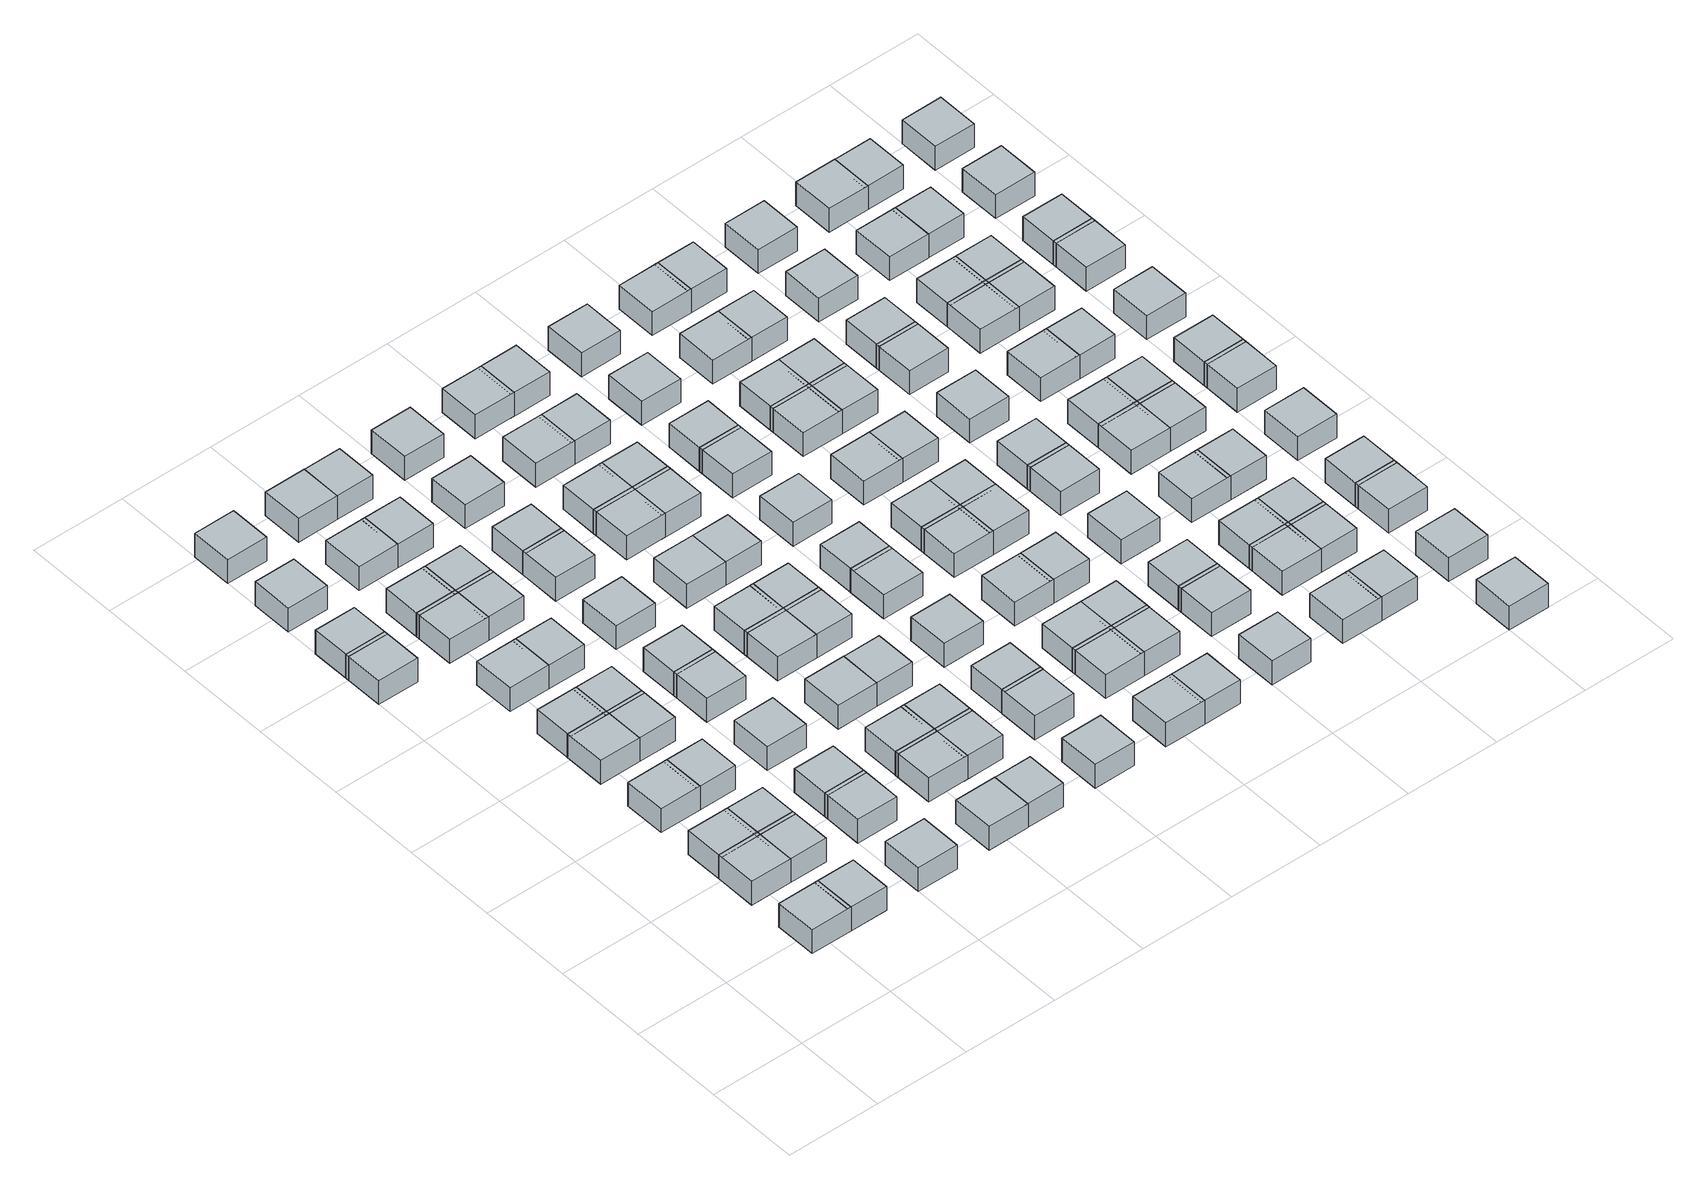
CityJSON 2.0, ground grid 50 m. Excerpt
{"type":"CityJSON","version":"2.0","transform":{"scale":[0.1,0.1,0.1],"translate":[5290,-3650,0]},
"CityObjects":{
"object1":{"type":"GenericCityObject","geometry":[{"type":"Solid","lod":"1","boundaries":[[[[0,1,2,3]],[[4,5,1,0]],[[5,6,2,1]],[[6,7,3,2]],[[7,4,0,3]],[[7,6,5,4]]]]}]},
"object2":{"type":"GenericCityObject","geometry":[{"type":"Solid","lod":"1","boundaries":[[[[8,9,10,11]],[[12,13,9,8]],[[13,14,10,9]],[[14,15,11,10]],[[15,12,8,11]],[[15,14,13,12]]]]}]},
"object3":{"type":"GenericCityObject","geometry":[{"type":"Solid","lod":"1","boundaries":[[[[16,17,18,19]],[[20,21,17,16]],[[21,22,18,17]],[[22,23,19,18]],[[23,20,16,19]],[[23,22,21,20]]]]}]},
"object4":{"type":"GenericCityObject","geometry":[{"type":"Solid","lod":"1","boundaries":[[[[24,25,26,27]],[[28,29,25,24]],[[29,30,26,25]],[[30,31,27,26]],[[31,28,24,27]],[[31,30,29,28]]]]}]},
"object5":{"type":"GenericCityObject","geometry":[{"type":"Solid","lod":"1","boundaries":[[[[32,33,34,35]],[[36,37,33,32]],[[37,38,34,33]],[[38,39,35,34]],[[39,36,32,35]],[[39,38,37,36]]]]}]},
"object6":{"type":"GenericCityObject","geometry":[{"type":"Solid","lod":"1","boundaries":[[[[40,41,42,43]],[[44,45,41,40]],[[45,46,42,41]],[[46,47,43,42]],[[47,44,40,43]],[[47,46,45,44]]]]}]},
"object7":{"type":"GenericCityObject","geometry":[{"type":"Solid","lod":"1","boundaries":[[[[48,49,50,51]],[[52,53,49,48]],[[53,54,50,49]],[[54,55,51,50]],[[55,52,48,51]],[[55,54,53,52]]]]}]},
"object8":{"type":"GenericCityObject","geometry":[{"type":"Solid","lod":"1","boundaries":[[[[56,57,58,59]],[[60,61,57,56]],[[61,62,58,57]],[[62,63,59,58]],[[63,60,56,59]],[[63,62,61,60]]]]}]},
"object9":{"type":"GenericCityObject","geometry":[{"type":"Solid","lod":"1","boundaries":[[[[64,65,66,67]],[[68,69,65,64]],[[69,70,66,65]],[[70,71,67,66]],[[71,68,64,67]],[[71,70,69,68]]]]}]},
"object10":{"type":"GenericCityObject","geometry":[{"type":"Solid","lod":"1","boundaries":[[[[72,73,74,75]],[[76,77,73,72]],[[77,78,74,73]],[[78,79,75,74]],[[79,76,72,75]],[[79,78,77,76]]]]}]},
"object11":{"type":"GenericCityObject","geometry":[{"type":"Solid","lod":"1","boundaries":[[[[80,81,82,83]],[[84,85,81,80]],[[85,86,82,81]],[[86,87,83,82]],[[87,84,80,83]],[[87,86,85,84]]]]}]},
"object12":{"type":"GenericCityObject","geometry":[{"type":"Solid","lod":"1","boundaries":[[[[88,89,90,91]],[[92,93,89,88]],[[93,94,90,89]],[[94,95,91,90]],[[95,92,88,91]],[[95,94,93,92]]]]}]},
"object13":{"type":"GenericCityObject","geometry":[{"type":"Solid","lod":"1","boundaries":[[[[96,97,98,99]],[[100,101,97,96]],[[101,102,98,97]],[[102,103,99,98]],[[103,100,96,99]],[[103,102,101,100]]]]}]},
"object14":{"type":"GenericCityObject","geometry":[{"type":"Solid","lod":"1","boundaries":[[[[104,105,106,107]],[[108,109,105,104]],[[109,110,106,105]],[[110,111,107,106]],[[111,108,104,107]],[[111,110,109,108]]]]}]},
"object15":{"type":"GenericCityObject","geometry":[{"type":"Solid","lod":"1","boundaries":[[[[112,113,114,115]],[[116,117,113,112]],[[117,118,114,113]],[[118,119,115,114]],[[119,116,112,115]],[[119,118,117,116]]]]}]},
"object16":{"type":"GenericCityObject","geometry":[{"type":"Solid","lod":"1","boundaries":[[[[120,121,122,123]],[[124,125,121,120]],[[125,126,122,121]],[[126,127,123,122]],[[127,124,120,123]],[[127,126,125,124]]]]}]},
"object17":{"type":"GenericCityObject","geometry":[{"type":"Solid","lod":"1","boundaries":[[[[128,129,130,131]],[[132,133,129,128]],[[133,134,130,129]],[[134,135,131,130]],[[135,132,128,131]],[[135,134,133,132]]]]}]},
"object18":{"type":"GenericCityObject","geometry":[{"type":"Solid","lod":"1","boundaries":[[[[136,137,138,139]],[[140,141,137,136]],[[141,142,138,137]],[[142,143,139,138]],[[143,140,136,139]],[[143,142,141,140]]]]}]},
"object19":{"type":"GenericCityObject","geometry":[{"type":"Solid","lod":"1","boundaries":[[[[144,145,146,147]],[[148,149,145,144]],[[149,150,146,145]],[[150,151,147,146]],[[151,148,144,147]],[[151,150,149,148]]]]}]},
"object20":{"type":"GenericCityObject","geometry":[{"type":"Solid","lod":"1","boundaries":[[[[152,153,154,155]],[[156,157,153,152]],[[157,158,154,153]],[[158,159,155,154]],[[159,156,152,155]],[[159,158,157,156]]]]}]},
"object21":{"type":"GenericCityObject","geometry":[{"type":"Solid","lod":"1","boundaries":[[[[160,161,162,163]],[[164,165,161,160]],[[165,166,162,161]],[[166,167,163,162]],[[167,164,160,163]],[[167,166,165,164]]]]}]},
"object22":{"type":"GenericCityObject","geometry":[{"type":"Solid","lod":"1","boundaries":[[[[168,169,170,171]],[[172,173,169,168]],[[173,174,170,169]],[[174,175,171,170]],[[175,172,168,171]],[[175,174,173,172]]]]}]},
"object23":{"type":"GenericCityObject","geometry":[{"type":"Solid","lod":"1","boundaries":[[[[176,177,178,179]],[[180,181,177,176]],[[181,182,178,177]],[[182,183,179,178]],[[183,180,176,179]],[[183,182,181,180]]]]}]},
"object24":{"type":"GenericCityObject","geometry":[{"type":"Solid","lod":"1","boundaries":[[[[184,185,186,187]],[[188,189,185,184]],[[189,190,186,185]],[[190,191,187,186]],[[191,188,184,187]],[[191,190,189,188]]]]}]},
"object25":{"type":"GenericCityObject","geometry":[{"type":"Solid","lod":"1","boundaries":[[[[192,193,194,195]],[[196,197,193,192]],[[197,198,194,193]],[[198,199,195,194]],[[199,196,192,195]],[[199,198,197,196]]]]}]},
"object26":{"type":"GenericCityObject","geometry":[{"type":"Solid","lod":"1","boundaries":[[[[200,201,202,203]],[[204,205,201,200]],[[205,206,202,201]],[[206,207,203,202]],[[207,204,200,203]],[[207,206,205,204]]]]}]},
"object27":{"type":"GenericCityObject","geometry":[{"type":"Solid","lod":"1","boundaries":[[[[208,209,210,211]],[[212,213,209,208]],[[213,214,210,209]],[[214,215,211,210]],[[215,212,208,211]],[[215,214,213,212]]]]}]},
"object28":{"type":"GenericCityObject","geometry":[{"type":"Solid","lod":"1","boundaries":[[[[216,217,218,219]],[[220,221,217,216]],[[221,222,218,217]],[[222,223,219,218]],[[223,220,216,219]],[[223,222,221,220]]]]}]},
"object29":{"type":"GenericCityObject","geometry":[{"type":"Solid","lod":"1","boundaries":[[[[224,225,226,227]],[[228,229,225,224]],[[229,230,226,225]],[[230,231,227,226]],[[231,228,224,227]],[[231,230,229,228]]]]}]},
"object30":{"type":"GenericCityObject","geometry":[{"type":"Solid","lod":"1","boundaries":[[[[232,233,234,235]],[[236,237,233,232]],[[237,238,234,233]],[[238,239,235,234]],[[239,236,232,235]],[[239,238,237,236]]]]}]},
"object31":{"type":"GenericCityObject","geometry":[{"type":"Solid","lod":"1","boundaries":[[[[240,241,242,243]],[[244,245,241,240]],[[245,246,242,241]],[[246,247,243,242]],[[247,244,240,243]],[[247,246,245,244]]]]}]},
"object32":{"type":"GenericCityObject","geometry":[{"type":"Solid","lod":"1","boundaries":[[[[248,249,250,251]],[[252,253,249,248]],[[253,254,250,249]],[[254,255,251,250]],[[255,252,248,251]],[[255,254,253,252]]]]}]},
"object33":{"type":"GenericCityObject","geometry":[{"type":"Solid","lod":"1","boundaries":[[[[256,257,258,259]],[[260,261,257,256]],[[261,262,258,257]],[[262,263,259,258]],[[263,260,256,259]],[[263,262,261,260]]]]}]},
"object34":{"type":"GenericCityObject","geometry":[{"type":"Solid","lod":"1","boundaries":[[[[264,265,266,267]],[[268,269,265,264]],[[269,270,266,265]],[[270,271,267,266]],[[271,268,264,267]],[[271,270,269,268]]]]}]},
"object35":{"type":"GenericCityObject","geometry":[{"type":"Solid","lod":"1","boundaries":[[[[272,273,274,275]],[[276,277,273,272]],[[277,278,274,273]],[[278,279,275,274]],[[279,276,272,275]],[[279,278,277,276]]]]}]},
"object36":{"type":"GenericCityObject","geometry":[{"type":"Solid","lod":"1","boundaries":[[[[280,281,282,283]],[[284,285,281,280]],[[285,286,282,281]],[[286,287,283,282]],[[287,284,280,283]],[[287,286,285,284]]]]}]},
"object37":{"type":"GenericCityObject","geometry":[{"type":"Solid","lod":"1","boundaries":[[[[288,289,290,291]],[[292,293,289,288]],[[293,294,290,289]],[[294,295,291,290]],[[295,292,288,291]],[[295,294,293,292]]]]}]},
"object38":{"type":"GenericCityObject","geometry":[{"type":"Solid","lod":"1","boundaries":[[[[296,297,298,299]],[[300,301,297,296]],[[301,302,298,297]],[[302,303,299,298]],[[303,300,296,299]],[[303,302,301,300]]]]}]},
"object39":{"type":"GenericCityObject","geometry":[{"type":"Solid","lod":"1","boundaries":[[[[304,305,306,307]],[[308,309,305,304]],[[309,310,306,305]],[[310,311,307,306]],[[311,308,304,307]],[[311,310,309,308]]]]}]},
"object40":{"type":"GenericCityObject","geometry":[{"type":"Solid","lod":"1","boundaries":[[[[312,313,314,315]],[[316,317,313,312]],[[317,318,314,313]],[[318,319,315,314]],[[319,316,312,315]],[[319,318,317,316]]]]}]},
"object41":{"type":"GenericCityObject","geometry":[{"type":"Solid","lod":"1","boundaries":[[[[320,321,322,323]],[[324,325,321,320]],[[325,326,322,321]],[[326,327,323,322]],[[327,324,320,323]],[[327,326,325,324]]]]}]},
"object42":{"type":"GenericCityObject","geometry":[{"type":"Solid","lod":"1","boundaries":[[[[328,329,330,331]],[[332,333,329,328]],[[333,334,330,329]],[[334,335,331,330]],[[335,332,328,331]],[[335,334,333,332]]]]}]},
"object43":{"type":"GenericCityObject","geometry":[{"type":"Solid","lod":"1","boundaries":[[[[336,337,338,339]],[[340,341,337,336]],[[341,342,338,337]],[[342,343,339,338]],[[343,340,336,339]],[[343,342,341,340]]]]}]},
"object44":{"type":"GenericCityObject","geometry":[{"type":"Solid","lod":"1","boundaries":[[[[344,345,346,347]],[[348,349,345,344]],[[349,350,346,345]],[[350,351,347,346]],[[351,348,344,347]],[[351,350,349,348]]]]}]},
"object45":{"type":"GenericCityObject","geometry":[{"type":"Solid","lod":"1","boundaries":[[[[352,353,354,355]],[[356,357,353,352]],[[357,358,354,353]],[[358,359,355,354]],[[359,356,352,355]],[[359,358,357,356]]]]}]},
"object46":{"type":"GenericCityObject","geometry":[{"type":"Solid","lod":"1","boundaries":[[[[360,361,362,363]],[[364,365,361,360]],[[365,366,362,361]],[[366,367,363,362]],[[367,364,360,363]],[[367,366,365,364]]]]}]},
"object47":{"type":"GenericCityObject","geometry":[{"type":"Solid","lod":"1","boundaries":[[[[368,369,370,371]],[[372,373,369,368]],[[373,374,370,369]],[[374,375,371,370]],[[375,372,368,371]],[[375,374,373,372]]]]}]},
"object48":{"type":"GenericCityObject","geometry":[{"type":"Solid","lod":"1","boundaries":[[[[376,377,378,379]],[[380,381,377,376]],[[381,382,378,377]],[[382,383,379,378]],[[383,380,376,379]],[[383,382,381,380]]]]}]},
"object49":{"type":"GenericCityObject","geometry":[{"type":"Solid","lod":"1","boundaries":[[[[384,385,386,387]],[[388,389,385,384]],[[389,390,386,385]],[[390,391,387,386]],[[391,388,384,387]],[[391,390,389,388]]]]}]},
"object50":{"type":"GenericCityObject","geometry":[{"type":"Solid","lod":"1","boundaries":[[[[392,393,394,395]],[[396,397,393,392]],[[397,398,394,393]],[[398,399,395,394]],[[399,396,392,395]],[[399,398,397,396]]]]}]},
"object51":{"type":"GenericCityObject","geometry":[{"type":"Solid","lod":"1","boundaries":[[[[400,401,402,403]],[[404,405,401,400]],[[405,406,402,401]],[[406,407,403,402]],[[407,404,400,403]],[[407,406,405,404]]]]}]},
"object52":{"type":"GenericCityObject","geometry":[{"type":"Solid","lod":"1","boundaries":[[[[408,409,410,411]],[[412,413,409,408]],[[413,414,410,409]],[[414,415,411,410]],[[415,412,408,411]],[[415,414,413,412]]]]}]},
"object53":{"type":"GenericCityObject","geometry":[{"type":"Solid","lod":"1","boundaries":[[[[416,417,418,419]],[[420,421,417,416]],[[421,422,418,417]],[[422,423,419,418]],[[423,420,416,419]],[[423,422,421,420]]]]}]},
"object54":{"type":"GenericCityObject","geometry":[{"type":"Solid","lod":"1","boundaries":[[[[424,425,426,427]],[[428,429,425,424]],[[429,430,426,425]],[[430,431,427,426]],[[431,428,424,427]],[[431,430,429,428]]]]}]},
"object55":{"type":"GenericCityObject","geometry":[{"type":"Solid","lod":"1","boundaries":[[[[432,433,434,435]],[[436,437,433,432]],[[437,438,434,433]],[[438,439,435,434]],[[439,436,432,435]],[[439,438,437,436]]]]}]},
"object56":{"type":"GenericCityObject","geometry":[{"type":"Solid","lod":"1","boundaries":[[[[440,441,442,443]],[[444,445,441,440]],[[445,446,442,441]],[[446,447,443,442]],[[447,444,440,443]],[[447,446,445,444]]]]}]},
"object57":{"type":"GenericCityObject","geometry":[{"type":"Solid","lod":"1","boundaries":[[[[448,449,450,451]],[[452,453,449,448]],[[453,454,450,449]],[[454,455,451,450]],[[455,452,448,451]],[[455,454,453,452]]]]}]},
"object58":{"type":"GenericCityObject","geometry":[{"type":"Solid","lod":"1","boundaries":[[[[456,457,458,459]],[[460,461,457,456]],[[461,462,458,457]],[[462,463,459,458]],[[463,460,456,459]],[[463,462,461,460]]]]}]},
"object59":{"type":"GenericCityObject","geometry":[{"type":"Solid","lod":"1","boundaries":[[[[464,465,466,467]],[[468,469,465,464]],[[469,470,466,465]],[[470,471,467,466]],[[471,468,464,467]],[[471,470,469,468]]]]}]},
"object60":{"type":"GenericCityObject","geometry":[{"type":"Solid","lod":"1","boundaries":[[[[472,473,474,475]],[[476,477,473,472]],[[477,478,474,473]],[[478,479,475,474]],[[479,476,472,475]],[[479,478,477,476]]]]}]},
"object61":{"type":"GenericCityObject","geometry":[{"type":"Solid","lod":"1","boundaries":[[[[480,481,482,483]],[[484,485,481,480]],[[485,486,482,481]],[[486,487,483,482]],[[487,484,480,483]],[[487,486,485,484]]]]}]},
"object62":{"type":"GenericCityObject","geometry":[{"type":"Solid","lod":"1","boundaries":[[[[488,489,490,491]],[[492,493,489,488]],[[493,494,490,489]],[[494,495,491,490]],[[495,492,488,491]],[[495,494,493,492]]]]}]},
"object63":{"type":"GenericCityObject","geometry":[{"type":"Solid","lod":"1","boundaries":[[[[496,497,498,499]],[[500,501,497,496]],[[501,502,498,497]],[[502,503,499,498]],[[503,500,496,499]],[[503,502,501,500]]]]}]},
"object64":{"type":"GenericCityObject","geometry":[{"type":"Solid","lod":"1","boundaries":[[[[504,505,506,507]],[[508,509,505,504]],[[509,510,506,505]],[[510,511,507,506]],[[511,508,504,507]],[[511,510,509,508]]]]}]},
"object65":{"type":"GenericCityObject","geometry":[{"type":"Solid","lod":"1","boundaries":[[[[512,513,514,515]],[[516,517,513,512]],[[517,518,514,513]],[[518,519,515,514]],[[519,516,512,515]],[[519,518,517,516]]]]}]},
"object66":{"type":"GenericCityObject","geometry":[{"type":"Solid","lod":"1","boundaries":[[[[520,521,522,523]],[[524,525,521,520]],[[525,526,522,521]],[[526,527,523,522]],[[527,524,520,523]],[[527,526,525,524]]]]}]},
"object67":{"type":"GenericCityObject","geometry":[{"type":"Solid","lod":"1","boundaries":[[[[528,529,530,531]],[[532,533,529,528]],[[533,534,530,529]],[[534,535,531,530]],[[535,532,528,531]],[[535,534,533,532]]]]}]},
"object68":{"type":"GenericCityObject","geometry":[{"type":"Solid","lod":"1","boundaries":[[[[536,537,538,539]],[[540,541,537,536]],[[541,542,538,537]],[[542,543,539,538]],[[543,540,536,539]],[[543,542,541,540]]]]}]},
"object69":{"type":"GenericCityObject","geometry":[{"type":"Solid","lod":"1","boundaries":[[[[544,545,546,547]],[[548,549,545,544]],[[549,550,546,545]],[[550,551,547,546]],[[551,548,544,547]],[[551,550,549,548]]]]}]},
"object70":{"type":"GenericCityObject","geometry":[{"type":"Solid","lod":"1","boundaries":[[[[552,553,554,555]],[[556,557,553,552]],[[557,558,554,553]],[[558,559,555,554]],[[559,556,552,555]],[[559,558,557,556]]]]}]},
"object71":{"type":"GenericCityObject","geometry":[{"type":"Solid","lod":"1","boundaries":[[[[560,561,562,563]],[[564,565,561,560]],[[565,566,562,561]],[[566,567,563,562]],[[567,564,560,563]],[[567,566,565,564]]]]}]},
"object72":{"type":"GenericCityObject","geometry":[{"type":"Solid","lod":"1","boundaries":[[[[568,569,570,571]],[[572,573,569,568]],[[573,574,570,569]],[[574,575,571,570]],[[575,572,568,571]],[[575,574,573,572]]]]}]},
"object73":{"type":"GenericCityObject","geometry":[{"type":"Solid","lod":"1","boundaries":[[[[576,577,578,579]],[[580,581,577,576]],[[581,582,578,577]],[[582,583,579,578]],[[583,580,576,579]],[[583,582,581,580]]]]}]},
"object74":{"type":"GenericCityObject","geometry":[{"type":"Solid","lod":"1","boundaries":[[[[584,585,586,587]],[[588,589,585,584]],[[589,590,586,585]],[[590,591,587,586]],[[591,588,584,587]],[[591,590,589,588]]]]}]},
"object75":{"type":"GenericCityObject","geometry":[{"type":"Solid","lod":"1","boundaries":[[[[592,593,594,595]],[[596,597,593,592]],[[597,598,594,593]],[[598,599,595,594]],[[599,596,592,595]],[[599,598,597,596]]]]}]},
"object76":{"type":"GenericCityObject","geometry":[{"type":"Solid","lod":"1","boundaries":[[[[600,601,602,603]],[[604,605,601,600]],[[605,606,602,601]],[[606,607,603,602]],[[607,604,600,603]],[[607,606,605,604]]]]}]},
"object77":{"type":"GenericCityObject","geometry":[{"type":"Solid","lod":"1","boundaries":[[[[608,609,610,611]],[[612,613,609,608]],[[613,614,610,609]],[[614,615,611,610]],[[615,612,608,611]],[[615,614,613,612]]]]}]},
"object78":{"type":"GenericCityObject","geometry":[{"type":"Solid","lod":"1","boundaries":[[[[616,617,618,619]],[[620,621,617,616]],[[621,622,618,617]],[[622,623,619,618]],[[623,620,616,619]],[[623,622,621,620]]]]}]},
"object79":{"type":"GenericCityObject","geometry":[{"type":"Solid","lod":"1","boundaries":[[[[624,625,626,627]],[[628,629,625,624]],[[629,630,626,625]],[[630,631,627,626]],[[631,628,624,627]],[[631,630,629,628]]]]}]},
"object80":{"type":"GenericCityObject","geometry":[{"type":"Solid","lod":"1","boundaries":[[[[632,633,634,635]],[[636,637,633,632]],[[637,638,634,633]],[[638,639,635,634]],[[639,636,632,635]],[[639,638,637,636]]]]}]},
"object81":{"type":"GenericCityObject","geometry":[{"type":"Solid","lod":"1","boundaries":[[[[640,641,642,643]],[[644,645,641,640]],[[645,646,642,641]],[[646,647,643,642]],[[647,644,640,643]],[[647,646,645,644]]]]}]},
"object82":{"type":"GenericCityObject","geometry":[{"type":"Solid","lod":"1","boundaries":[[[[648,649,650,651]],[[652,653,649,648]],[[653,654,650,649]],[[654,655,651,650]],[[655,652,648,651]],[[655,654,653,652]]]]}]},
"object83":{"type":"GenericCityObject","geometry":[{"type":"Solid","lod":"1","boundaries":[[[[656,657,658,659]],[[660,661,657,656]],[[661,662,658,657]],[[662,663,659,658]],[[663,660,656,659]],[[663,662,661,660]]]]}]},
"object84":{"type":"GenericCityObject","geometry":[{"type":"Solid","lod":"1","boundaries":[[[[664,665,666,667]],[[668,669,665,664]],[[669,670,666,665]],[[670,671,667,666]],[[671,668,664,667]],[[671,670,669,668]]]]}]},
"object85":{"type":"GenericCityObject","geometry":[{"type":"Solid","lod":"1","boundaries":[[[[672,673,674,675]],[[676,677,673,672]],[[677,678,674,673]],[[678,679,675,674]],[[679,676,672,675]],[[679,678,677,676]]]]}]},
"object86":{"type":"GenericCityObject","geometry":[{"type":"Solid","lod":"1","boundaries":[[[[680,681,682,683]],[[684,685,681,680]],[[685,686,682,681]],[[686,687,683,682]],[[687,684,680,683]],[[687,686,685,684]]]]}]},
"object87":{"type":"GenericCityObject","geometry":[{"type":"Solid","lod":"1","boundaries":[[[[688,689,690,691]],[[692,693,689,688]],[[693,694,690,689]],[[694,695,691,690]],[[695,692,688,691]],[[695,694,693,692]]]]}]},
"object88":{"type":"GenericCityObject","geometry":[{"type":"Solid","lod":"1","boundaries":[[[[696,697,698,699]],[[700,701,697,696]],[[701,702,698,697]],[[702,703,699,698]],[[703,700,696,699]],[[703,702,701,700]]]]}]},
"object89":{"type":"GenericCityObject","geometry":[{"type":"Solid","lod":"1","boundaries":[[[[704,705,706,707]],[[708,709,705,704]],[[709,710,706,705]],[[710,711,707,706]],[[711,708,704,707]],[[711,710,709,708]]]]}]},
"object90":{"type":"GenericCityObject","geometry":[{"type":"Solid","lod":"1","boundaries":[[[[712,713,714,715]],[[716,717,713,712]],[[717,718,714,713]],[[718,719,715,714]],[[719,716,712,715]],[[719,718,717,716]]]]}]},
"object91":{"type":"GenericCityObject","geometry":[{"type":"Solid","lod":"1","boundaries":[[[[720,721,722,723]],[[724,725,721,720]],[[725,726,722,721]],[[726,727,723,722]],[[727,724,720,723]],[[727,726,725,724]]]]}]},
"object92":{"type":"GenericCityObject","geometry":[{"type":"Solid","lod":"1","boundaries":[[[[728,729,730,731]],[[732,733,729,728]],[[733,734,730,729]],[[734,735,731,730]],[[735,732,728,731]],[[735,734,733,732]]]]}]},
"object93":{"type":"GenericCityObject","geometry":[{"type":"Solid","lod":"1","boundaries":[[[[736,737,738,739]],[[740,741,737,736]],[[741,742,738,737]],[[742,743,739,738]],[[743,740,736,739]],[[743,742,741,740]]]]}]},
"object94":{"type":"GenericCityObject","geometry":[{"type":"Solid","lod":"1","boundaries":[[[[744,745,746,747]],[[748,749,745,744]],[[749,750,746,745]],[[750,751,747,746]],[[751,748,744,747]],[[751,750,749,748]]]]}]},
"object95":{"type":"GenericCityObject","geometry":[{"type":"Solid","lod":"1","boundaries":[[[[752,753,754,755]],[[756,757,753,752]],[[757,758,754,753]],[[758,759,755,754]],[[759,756,752,755]],[[759,758,757,756]]]]}]},
"object96":{"type":"GenericCityObject","geometry":[{"type":"Solid","lod":"1","boundaries":[[[[760,761,762,763]],[[764,765,761,760]],[[765,766,762,761]],[[766,767,763,762]],[[767,764,760,763]],[[767,766,765,764]]]]}]},
"object97":{"type":"GenericCityObject","geometry":[{"type":"Solid","lod":"1","boundaries":[[[[768,769,770,771]],[[772,773,769,768]],[[773,774,770,769]],[[774,775,771,770]],[[775,772,768,771]],[[775,774,773,772]]]]}]},
"object98":{"type":"GenericCityObject","geometry":[{"type":"Solid","lod":"1","boundaries":[[[[776,777,778,779]],[[780,781,777,776]],[[781,782,778,777]],[[782,783,779,778]],[[783,780,776,779]],[[783,782,781,780]]]]}]},
"object99":{"type":"GenericCityObject","geometry":[{"type":"Solid","lod":"1","boundaries":[[[[784,785,786,787]],[[788,789,785,784]],[[789,790,786,785]],[[790,791,787,786]],[[791,788,784,787]],[[791,790,789,788]]]]}]},
"object100":{"type":"GenericCityObject","geometry":[{"type":"Solid","lod":"1","boundaries":[[[[792,793,794,795]],[[796,797,793,792]],[[797,798,794,793]],[[798,799,795,794]],[[799,796,792,795]],[[799,798,797,796]]]]}]},
"object101":{"type":"GenericCityObject","geometry":[{"type":"Solid","lod":"1","boundaries":[[[[800,801,802,803]],[[804,805,801,800]],[[805,806,802,801]],[[806,807,803,802]],[[807,804,800,803]],[[807,806,805,804]]]]}]},
"object102":{"type":"GenericCityObject","geometry":[{"type":"Solid","lod":"1","boundaries":[[[[808,809,810,811]],[[812,813,809,808]],[[813,814,810,809]],[[814,815,811,810]],[[815,812,808,811]],[[815,814,813,812]]]]}]},
"object103":{"type":"GenericCityObject","geometry":[{"type":"Solid","lod":"1","boundaries":[[[[816,817,818,819]],[[820,821,817,816]],[[821,822,818,817]],[[822,823,819,818]],[[823,820,816,819]],[[823,822,821,820]]]]}]},
"object104":{"type":"GenericCityObject","geometry":[{"type":"Solid","lod":"1","boundaries":[[[[824,825,826,827]],[[828,829,825,824]],[[829,830,826,825]],[[830,831,827,826]],[[831,828,824,827]],[[831,830,829,828]]]]}]},
"object105":{"type":"GenericCityObject","geometry":[{"type":"Solid","lod":"1","boundaries":[[[[832,833,834,835]],[[836,837,833,832]],[[837,838,834,833]],[[838,839,835,834]],[[839,836,832,835]],[[839,838,837,836]]]]}]},
"object106":{"type":"GenericCityObject","geometry":[{"type":"Solid","lod":"1","boundaries":[[[[840,841,842,843]],[[844,845,841,840]],[[845,846,842,841]],[[846,847,843,842]],[[847,844,840,843]],[[847,846,845,844]]]]}]},
"object107":{"type":"GenericCityObject","geometry":[{"type":"Solid","lod":"1","boundaries":[[[[848,849,850,851]],[[852,853,849,848]],[[853,854,850,849]],[[854,855,851,850]],[[855,852,848,851]],[[855,854,853,852]]]]}]},
"object108":{"type":"GenericCityObject","geometry":[{"type":"Solid","lod":"1","boundaries":[[[[856,857,858,859]],[[860,861,857,856]],[[861,862,858,857]],[[862,863,859,858]],[[863,860,856,859]],[[863,862,861,860]]]]}]},
"object109":{"type":"GenericCityObject","geometry":[{"type":"Solid","lod":"1","boundaries":[[[[864,865,866,867]],[[868,869,865,864]],[[869,870,866,865]],[[870,871,867,866]],[[871,868,864,867]],[[871,870,869,868]]]]}]},
"object110":{"type":"GenericCityObject","geometry":[{"type":"Solid","lod":"1","boundaries":[[[[872,873,874,875]],[[876,877,873,872]],[[877,878,874,873]],[[878,879,875,874]],[[879,876,872,875]],[[879,878,877,876]]]]}]},
"object111":{"type":"GenericCityObject","geometry":[{"type":"Solid","lod":"1","boundaries":[[[[880,881,882,883]],[[884,885,881,880]],[[885,886,882,881]],[[886,887,883,882]],[[887,884,880,883]],[[887,886,885,884]]]]}]},
"object112":{"type":"GenericCityObject","geometry":[{"type":"Solid","lod":"1","boundaries":[[[[888,889,890,891]],[[892,893,889,888]],[[893,894,890,889]],[[894,895,891,890]],[[895,892,888,891]],[[895,894,893,892]]]]}]},
"object113":{"type":"GenericCityObject","geometry":[{"type":"Solid","lod":"1","boundaries":[[[[896,897,898,899]],[[900,901,897,896]],[[901,902,898,897]],[[902,903,899,898]],[[903,900,896,899]],[[903,902,901,900]]]]}]},
"object114":{"type":"GenericCityObject","geometry":[{"type":"Solid","lod":"1","boundaries":[[[[904,905,906,907]],[[908,909,905,904]],[[909,910,906,905]],[[910,911,907,906]],[[911,908,904,907]],[[911,910,909,908]]]]}]},
"object115":{"type":"GenericCityObject","geometry":[{"type":"Solid","lod":"1","boundaries":[[[[912,913,914,915]],[[916,917,913,912]],[[917,918,914,913]],[[918,919,915,914]],[[919,916,912,915]],[[919,918,917,916]]]]}]},
"object116":{"type":"GenericCityObject","geometry":[{"type":"Solid","lod":"1","boundaries":[[[[920,921,922,923]],[[924,925,921,920]],[[925,926,922,921]],[[926,927,923,922]],[[927,924,920,923]],[[927,926,925,924]]]]}]},
"object117":{"type":"GenericCityObject","geometry":[{"type":"Solid","lod":"1","boundaries":[[[[928,929,930,931]],[[932,933,929,928]],[[933,934,930,929]],[[934,935,931,930]],[[935,932,928,931]],[[935,934,933,932]]]]}]},
"object118":{"type":"GenericCityObject","geometry":[{"type":"Solid","lod":"1","boundaries":[[[[936,937,938,939]],[[940,941,937,936]],[[941,942,938,937]],[[942,943,939,938]],[[943,940,936,939]],[[943,942,941,940]]]]}]},
"object119":{"type":"GenericCityObject","geometry":[{"type":"Solid","lod":"1","boundaries":[[[[944,945,946,947]],[[948,949,945,944]],[[949,950,946,945]],[[950,951,947,946]],[[951,948,944,947]],[[951,950,949,948]]]]}]},
"object120":{"type":"GenericCityObject","geometry":[{"type":"Solid","lod":"1","boundaries":[[[[952,953,954,955]],[[956,957,953,952]],[[957,958,954,953]],[[958,959,955,954]],[[959,956,952,955]],[[959,958,957,956]]]]}]},
"object121":{"type":"GenericCityObject","geometry":[{"type":"Solid","lod":"1","boundaries":[[[[960,961,962,963]],[[964,965,961,960]],[[965,966,962,961]],[[966,967,963,962]],[[967,964,960,963]],[[967,966,965,964]]]]}]},
"object122":{"type":"GenericCityObject","geometry":[{"type":"Solid","lod":"1","boundaries":[[[[968,969,970,971]],[[972,973,969,968]],[[973,974,970,969]],[[974,975,971,970]],[[975,972,968,971]],[[975,974,973,972]]]]}]},
"object123":{"type":"GenericCityObject","geometry":[{"type":"Solid","lod":"1","boundaries":[[[[976,977,978,979]],[[980,981,977,976]],[[981,982,978,977]],[[982,983,979,978]],[[983,980,976,979]],[[983,982,981,980]]]]}]},
"object124":{"type":"GenericCityObject","geometry":[{"type":"Solid","lod":"1","boundaries":[[[[984,985,986,987]],[[988,989,985,984]],[[989,990,986,985]],[[990,991,987,986]],[[991,988,984,987]],[[991,990,989,988]]]]}]},
"object125":{"type":"GenericCityObject","geometry":[{"type":"Solid","lod":"1","boundaries":[[[[992,993,994,995]],[[996,997,993,992]],[[997,998,994,993]],[[998,999,995,994]],[[999,996,992,995]],[[999,998,997,996]]]]}]},
"object126":{"type":"GenericCityObject","geometry":[{"type":"Solid","lod":"1","boundaries":[[[[1000,1001,1002,1003]],[[1004,1005,1001,1000]],[[1005,1006,1002,1001]],[[1006,1007,1003,1002]],[[1007,1004,1000,1003]],[[1007,1006,1005,1004]]]]}]},
"object127":{"type":"GenericCityObject","geometry":[{"type":"Solid","lod":"1","boundaries":[[[[1008,1009,1010,1011]],[[1012,1013,1009,1008]],[[1013,1014,1010,1009]],[[1014,1015,1011,1010]],[[1015,1012,1008,1011]],[[1015,1014,1013,1012]]]]}]},
"object128":{"type":"GenericCityObject","geometry":[{"type":"Solid","lod":"1","boundaries":[[[[1016,1017,1018,1019]],[[1020,1021,1017,1016]],[[1021,1022,1018,1017]],[[1022,1023,1019,1018]],[[1023,1020,1016,1019]],[[1023,1022,1021,1020]]]]}]},
"object129":{"type":"GenericCityObject","geometry":[{"type":"Solid","lod":"1","boundaries":[[[[1024,1025,1026,1027]],[[1028,1029,1025,1024]],[[1029,1030,1026,1025]],[[1030,1031,1027,1026]],[[1031,1028,1024,1027]],[[1031,1030,1029,1028]]]]}]},
"object130":{"type":"GenericCityObject","geometry":[{"type":"Solid","lod":"1","boundaries":[[[[1032,1033,1034,1035]],[[1036,1037,1033,1032]],[[1037,1038,1034,1033]],[[1038,1039,1035,1034]],[[1039,1036,1032,1035]],[[1039,1038,1037,1036]]]]}]},
"object131":{"type":"GenericCityObject","geometry":[{"type":"Solid","lod":"1","boundaries":[[[[1040,1041,1042,1043]],[[1044,1045,1041,1040]],[[1045,1046,1042,1041]],[[1046,1047,1043,1042]],[[1047,1044,1040,1043]],[[1047,1046,1045,1044]]]]}]},
"object132":{"type":"GenericCityObject","geometry":[{"type":"Solid","lod":"1","boundaries":[[[[1048,1049,1050,1051]],[[1052,1053,1049,1048]],[[1053,1054,1050,1049]],[[1054,1055,1051,1050]],[[1055,1052,1048,1051]],[[1055,1054,1053,1052]]]]}]},
"object133":{"type":"GenericCityObject","geometry":[{"type":"Solid","lod":"1","boundaries":[[[[1056,1057,1058,1059]],[[1060,1061,1057,1056]],[[1061,1062,1058,1057]],[[1062,1063,1059,1058]],[[1063,1060,1056,1059]],[[1063,1062,1061,1060]]]]}]},
"object134":{"type":"GenericCityObject","geometry":[{"type":"Solid","lod":"1","boundaries":[[[[1064,1065,1066,1067]],[[1068,1069,1065,1064]],[[1069,1070,1066,1065]],[[1070,1071,1067,1066]],[[1071,1068,1064,1067]],[[1071,1070,1069,1068]]]]}]},
"object135":{"type":"GenericCityObject","geometry":[{"type":"Solid","lod":"1","boundaries":[[[[1072,1073,1074,1075]],[[1076,1077,1073,1072]],[[1077,1078,1074,1073]],[[1078,1079,1075,1074]],[[1079,1076,1072,1075]],[[1079,1078,1077,1076]]]]}]},
"object136":{"type":"GenericCityObject","geometry":[{"type":"Solid","lod":"1","boundaries":[[[[1080,1081,1082,1083]],[[1084,1085,1081,1080]],[[1085,1086,1082,1081]],[[1086,1087,1083,1082]],[[1087,1084,1080,1083]],[[1087,1086,1085,1084]]]]}]},
"object137":{"type":"GenericCityObject","geometry":[{"type":"Solid","lod":"1","boundaries":[[[[1088,1089,1090,1091]],[[1092,1093,1089,1088]],[[1093,1094,1090,1089]],[[1094,1095,1091,1090]],[[1095,1092,1088,1091]],[[1095,1094,1093,1092]]]]}]}
},
"vertices":[
[400,400,0],[620,400,0],[620,620,0],[400,620,0],[400,400,140],[620,400,140],[620,620,140],[400,620,140],
[400,800,0],[620,800,0],[620,1020,0],[400,1020,0],[400,800,140],[620,800,140],[620,1020,140],[400,1020,140],
[400,1000,0],[620,1000,0],[620,1220,0],[400,1220,0],[400,1000,140],[620,1000,140],[620,1220,140],[400,1220,140],
[600,400,0],[820,400,0],[820,620,0],[600,620,0],[600,400,140],[820,400,140],[820,620,140],[600,620,140],
[400,1400,0],[620,1400,0],[620,1620,0],[400,1620,0],[400,1400,140],[620,1400,140],[620,1620,140],[400,1620,140],
[0,2800,0],[220,2800,0],[220,3020,0],[0,3020,0],[0,2800,140],[220,2800,140],[220,3020,140],[0,3020,140],
[600,800,0],[820,800,0],[820,1020,0],[600,1020,0],[600,800,140],[820,800,140],[820,1020,140],[600,1020,140],
[0,3000,0],[220,3000,0],[220,3220,0],[0,3220,0],[0,3000,140],[220,3000,140],[220,3220,140],[0,3220,140],
[600,1000,0],[820,1000,0],[820,1220,0],[600,1220,0],[600,1000,140],[820,1000,140],[820,1220,140],[600,1220,140],
[400,1800,0],[620,1800,0],[620,2020,0],[400,2020,0],[400,1800,140],[620,1800,140],[620,2020,140],[400,2020,140],
[400,2000,0],[620,2000,0],[620,2220,0],[400,2220,0],[400,2000,140],[620,2000,140],[620,2220,140],[400,2220,140],
[0,3400,0],[220,3400,0],[220,3620,0],[0,3620,0],[0,3400,140],[220,3400,140],[220,3620,140],[0,3620,140],
[600,1400,0],[820,1400,0],[820,1620,0],[600,1620,0],[600,1400,140],[820,1400,140],[820,1620,140],[600,1620,140],
[400,2400,0],[620,2400,0],[620,2620,0],[400,2620,0],[400,2400,140],[620,2400,140],[620,2620,140],[400,2620,140],
[1000,400,0],[1220,400,0],[1220,620,0],[1000,620,0],[1000,400,140],[1220,400,140],[1220,620,140],[1000,620,140],
[0,3800,0],[220,3800,0],[220,4020,0],[0,4020,0],[0,3800,140],[220,3800,140],[220,4020,140],[0,4020,140],
[600,1800,0],[820,1800,0],[820,2020,0],[600,2020,0],[600,1800,140],[820,1800,140],[820,2020,140],[600,2020,140],
[600,2000,0],[820,2000,0],[820,2220,0],[600,2220,0],[600,2000,140],[820,2000,140],[820,2220,140],[600,2220,140],
[400,2800,0],[620,2800,0],[620,3020,0],[400,3020,0],[400,2800,140],[620,2800,140],[620,3020,140],[400,3020,140],
[1000,800,0],[1220,800,0],[1220,1020,0],[1000,1020,0],[1000,800,140],[1220,800,140],[1220,1020,140],[1000,1020,140],
[400,3000,0],[620,3000,0],[620,3220,0],[400,3220,0],[400,3000,140],[620,3000,140],[620,3220,140],[400,3220,140],
[1000,1000,0],[1220,1000,0],[1220,1220,0],[1000,1220,0],[1000,1000,140],[1220,1000,140],[1220,1220,140],[1000,1220,140],
[600,2400,0],[820,2400,0],[820,2620,0],[600,2620,0],[600,2400,140],[820,2400,140],[820,2620,140],[600,2620,140],
[400,3400,0],[620,3400,0],[620,3620,0],[400,3620,0],[400,3400,140],[620,3400,140],[620,3620,140],[400,3620,140],
[1000,1400,0],[1220,1400,0],[1220,1620,0],[1000,1620,0],[1000,1400,140],[1220,1400,140],[1220,1620,140],[1000,1620,140],
[600,2800,0],[820,2800,0],[820,3020,0],[600,3020,0],[600,2800,140],[820,2800,140],[820,3020,140],[600,3020,140],
[600,3000,0],[820,3000,0],[820,3220,0],[600,3220,0],[600,3000,140],[820,3000,140],[820,3220,140],[600,3220,140],
[1400,400,0],[1620,400,0],[1620,620,0],[1400,620,0],[1400,400,140],[1620,400,140],[1620,620,140],[1400,620,140],
[400,3800,0],[620,3800,0],[620,4020,0],[400,4020,0],[400,3800,140],[620,3800,140],[620,4020,140],[400,4020,140],
[1000,1800,0],[1220,1800,0],[1220,2020,0],[1000,2020,0],[1000,1800,140],[1220,1800,140],[1220,2020,140],[1000,2020,140],
[1000,2000,0],[1220,2000,0],[1220,2220,0],[1000,2220,0],[1000,2000,140],[1220,2000,140],[1220,2220,140],[1000,2220,140],
[600,3400,0],[820,3400,0],[820,3620,0],[600,3620,0],[600,3400,140],[820,3400,140],[820,3620,140],[600,3620,140],
[1400,800,0],[1620,800,0],[1620,1020,0],[1400,1020,0],[1400,800,140],[1620,800,140],[1620,1020,140],[1400,1020,140],
[1400,1000,0],[1620,1000,0],[1620,1220,0],[1400,1220,0],[1400,1000,140],[1620,1000,140],[1620,1220,140],[1400,1220,140],
[1000,2400,0],[1220,2400,0],[1220,2620,0],[1000,2620,0],[1000,2400,140],[1220,2400,140],[1220,2620,140],[1000,2620,140],
[1600,400,0],[1820,400,0],[1820,620,0],[1600,620,0],[1600,400,140],[1820,400,140],[1820,620,140],[1600,620,140],
[600,3800,0],[820,3800,0],[820,4020,0],[600,4020,0],[600,3800,140],[820,3800,140],[820,4020,140],[600,4020,140],
[1400,1400,0],[1620,1400,0],[1620,1620,0],[1400,1620,0],[1400,1400,140],[1620,1400,140],[1620,1620,140],[1400,1620,140],
[1000,2800,0],[1220,2800,0],[1220,3020,0],[1000,3020,0],[1000,2800,140],[1220,2800,140],[1220,3020,140],[1000,3020,140],
[1600,800,0],[1820,800,0],[1820,1020,0],[1600,1020,0],[1600,800,140],[1820,800,140],[1820,1020,140],[1600,1020,140],
[1000,3000,0],[1220,3000,0],[1220,3220,0],[1000,3220,0],[1000,3000,140],[1220,3000,140],[1220,3220,140],[1000,3220,140],
[1600,1000,0],[1820,1000,0],[1820,1220,0],[1600,1220,0],[1600,1000,140],[1820,1000,140],[1820,1220,140],[1600,1220,140],
[1400,1800,0],[1620,1800,0],[1620,2020,0],[1400,2020,0],[1400,1800,140],[1620,1800,140],[1620,2020,140],[1400,2020,140],
[1400,2000,0],[1620,2000,0],[1620,2220,0],[1400,2220,0],[1400,2000,140],[1620,2000,140],[1620,2220,140],[1400,2220,140],
[1000,3400,0],[1220,3400,0],[1220,3620,0],[1000,3620,0],[1000,3400,140],[1220,3400,140],[1220,3620,140],[1000,3620,140],
[1600,1400,0],[1820,1400,0],[1820,1620,0],[1600,1620,0],[1600,1400,140],[1820,1400,140],[1820,1620,140],[1600,1620,140],
[1400,2400,0],[1620,2400,0],[1620,2620,0],[1400,2620,0],[1400,2400,140],[1620,2400,140],[1620,2620,140],[1400,2620,140],
[2000,400,0],[2220,400,0],[2220,620,0],[2000,620,0],[2000,400,140],[2220,400,140],[2220,620,140],[2000,620,140],
[1000,3800,0],[1220,3800,0],[1220,4020,0],[1000,4020,0],[1000,3800,140],[1220,3800,140],[1220,4020,140],[1000,4020,140],
[1600,1800,0],[1820,1800,0],[1820,2020,0],[1600,2020,0],[1600,1800,140],[1820,1800,140],[1820,2020,140],[1600,2020,140],
[1600,2000,0],[1820,2000,0],[1820,2220,0],[1600,2220,0],[1600,2000,140],[1820,2000,140],[1820,2220,140],[1600,2220,140],
[1400,2800,0],[1620,2800,0],[1620,3020,0],[1400,3020,0],[1400,2800,140],[1620,2800,140],[1620,3020,140],[1400,3020,140],
[2000,800,0],[2220,800,0],[2220,1020,0],[2000,1020,0],[2000,800,140],[2220,800,140],[2220,1020,140],[2000,1020,140],
[1400,3000,0],[1620,3000,0],[1620,3220,0],[1400,3220,0],[1400,3000,140],[1620,3000,140],[1620,3220,140],[1400,3220,140],
[2000,1000,0],[2220,1000,0],[2220,1220,0],[2000,1220,0],[2000,1000,140],[2220,1000,140],[2220,1220,140],[2000,1220,140],
[1600,2400,0],[1820,2400,0],[1820,2620,0],[1600,2620,0],[1600,2400,140],[1820,2400,140],[1820,2620,140],[1600,2620,140],
[1400,3400,0],[1620,3400,0],[1620,3620,0],[1400,3620,0],[1400,3400,140],[1620,3400,140],[1620,3620,140],[1400,3620,140],
[2000,1400,0],[2220,1400,0],[2220,1620,0],[2000,1620,0],[2000,1400,140],[2220,1400,140],[2220,1620,140],[2000,1620,140],
[1600,2800,0],[1820,2800,0],[1820,3020,0],[1600,3020,0],[1600,2800,140],[1820,2800,140],[1820,3020,140],[1600,3020,140],
[1600,3000,0],[1820,3000,0],[1820,3220,0],[1600,3220,0],[1600,3000,140],[1820,3000,140],[1820,3220,140],[1600,3220,140],
[2400,400,0],[2620,400,0],[2620,620,0],[2400,620,0],[2400,400,140],[2620,400,140],[2620,620,140],[2400,620,140],
[1400,3800,0],[1620,3800,0],[1620,4020,0],[1400,4020,0],[1400,3800,140],[1620,3800,140],[1620,4020,140],[1400,4020,140],
[2000,1800,0],[2220,1800,0],[2220,2020,0],[2000,2020,0],[2000,1800,140],[2220,1800,140],[2220,2020,140],[2000,2020,140],
[2000,2000,0],[2220,2000,0],[2220,2220,0],[2000,2220,0],[2000,2000,140],[2220,2000,140],[2220,2220,140],[2000,2220,140],
[1600,3400,0],[1820,3400,0],[1820,3620,0],[1600,3620,0],[1600,3400,140],[1820,3400,140],[1820,3620,140],[1600,3620,140],
[2400,800,0],[2620,800,0],[2620,1020,0],[2400,1020,0],[2400,800,140],[2620,800,140],[2620,1020,140],[2400,1020,140],
[2400,1000,0],[2620,1000,0],[2620,1220,0],[2400,1220,0],[2400,1000,140],[2620,1000,140],[2620,1220,140],[2400,1220,140],
[2000,2400,0],[2220,2400,0],[2220,2620,0],[2000,2620,0],[2000,2400,140],[2220,2400,140],[2220,2620,140],[2000,2620,140],
[2600,400,0],[2820,400,0],[2820,620,0],[2600,620,0],[2600,400,140],[2820,400,140],[2820,620,140],[2600,620,140],
[1600,3800,0],[1820,3800,0],[1820,4020,0],[1600,4020,0],[1600,3800,140],[1820,3800,140],[1820,4020,140],[1600,4020,140],
[2400,1400,0],[2620,1400,0],[2620,1620,0],[2400,1620,0],[2400,1400,140],[2620,1400,140],[2620,1620,140],[2400,1620,140],
[2000,2800,0],[2220,2800,0],[2220,3020,0],[2000,3020,0],[2000,2800,140],[2220,2800,140],[2220,3020,140],[2000,3020,140],
[2600,800,0],[2820,800,0],[2820,1020,0],[2600,1020,0],[2600,800,140],[2820,800,140],[2820,1020,140],[2600,1020,140],
[2000,3000,0],[2220,3000,0],[2220,3220,0],[2000,3220,0],[2000,3000,140],[2220,3000,140],[2220,3220,140],[2000,3220,140],
[2600,1000,0],[2820,1000,0],[2820,1220,0],[2600,1220,0],[2600,1000,140],[2820,1000,140],[2820,1220,140],[2600,1220,140],
[2400,1800,0],[2620,1800,0],[2620,2020,0],[2400,2020,0],[2400,1800,140],[2620,1800,140],[2620,2020,140],[2400,2020,140],
[2400,2000,0],[2620,2000,0],[2620,2220,0],[2400,2220,0],[2400,2000,140],[2620,2000,140],[2620,2220,140],[2400,2220,140],
[2000,3400,0],[2220,3400,0],[2220,3620,0],[2000,3620,0],[2000,3400,140],[2220,3400,140],[2220,3620,140],[2000,3620,140],
[2600,1400,0],[2820,1400,0],[2820,1620,0],[2600,1620,0],[2600,1400,140],[2820,1400,140],[2820,1620,140],[2600,1620,140],
[2400,2400,0],[2620,2400,0],[2620,2620,0],[2400,2620,0],[2400,2400,140],[2620,2400,140],[2620,2620,140],[2400,2620,140],
[3000,400,0],[3220,400,0],[3220,620,0],[3000,620,0],[3000,400,140],[3220,400,140],[3220,620,140],[3000,620,140],
[2000,3800,0],[2220,3800,0],[2220,4020,0],[2000,4020,0],[2000,3800,140],[2220,3800,140],[2220,4020,140],[2000,4020,140],
[2600,1800,0],[2820,1800,0],[2820,2020,0],[2600,2020,0],[2600,1800,140],[2820,1800,140],[2820,2020,140],[2600,2020,140],
[2600,2000,0],[2820,2000,0],[2820,2220,0],[2600,2220,0],[2600,2000,140],[2820,2000,140],[2820,2220,140],[2600,2220,140],
[2400,2800,0],[2620,2800,0],[2620,3020,0],[2400,3020,0],[2400,2800,140],[2620,2800,140],[2620,3020,140],[2400,3020,140],
[3000,800,0],[3220,800,0],[3220,1020,0],[3000,1020,0],[3000,800,140],[3220,800,140],[3220,1020,140],[3000,1020,140],
[2400,3000,0],[2620,3000,0],[2620,3220,0],[2400,3220,0],[2400,3000,140],[2620,3000,140],[2620,3220,140],[2400,3220,140],
[3000,1000,0],[3220,1000,0],[3220,1220,0],[3000,1220,0],[3000,1000,140],[3220,1000,140],[3220,1220,140],[3000,1220,140],
[2600,2400,0],[2820,2400,0],[2820,2620,0],[2600,2620,0],[2600,2400,140],[2820,2400,140],[2820,2620,140],[2600,2620,140],
[2400,3400,0],[2620,3400,0],[2620,3620,0],[2400,3620,0],[2400,3400,140],[2620,3400,140],[2620,3620,140],[2400,3620,140],
[3000,1400,0],[3220,1400,0],[3220,1620,0],[3000,1620,0],[3000,1400,140],[3220,1400,140],[3220,1620,140],[3000,1620,140],
[2600,2800,0],[2820,2800,0],[2820,3020,0],[2600,3020,0],[2600,2800,140],[2820,2800,140],[2820,3020,140],[2600,3020,140],
[2600,3000,0],[2820,3000,0],[2820,3220,0],[2600,3220,0],[2600,3000,140],[2820,3000,140],[2820,3220,140],[2600,3220,140],
[3400,400,0],[3620,400,0],[3620,620,0],[3400,620,0],[3400,400,140],[3620,400,140],[3620,620,140],[3400,620,140],
[2400,3800,0],[2620,3800,0],[2620,4020,0],[2400,4020,0],[2400,3800,140],[2620,3800,140],[2620,4020,140],[2400,4020,140],
[3000,1800,0],[3220,1800,0],[3220,2020,0],[3000,2020,0],[3000,1800,140],[3220,1800,140],[3220,2020,140],[3000,2020,140],
[3000,2000,0],[3220,2000,0],[3220,2220,0],[3000,2220,0],[3000,2000,140],[3220,2000,140],[3220,2220,140],[3000,2220,140],
[2600,3400,0],[2820,3400,0],[2820,3620,0],[2600,3620,0],[2600,3400,140],[2820,3400,140],[2820,3620,140],[2600,3620,140],
[3400,800,0],[3620,800,0],[3620,1020,0],[3400,1020,0],[3400,800,140],[3620,800,140],[3620,1020,140],[3400,1020,140],
[3400,1000,0],[3620,1000,0],[3620,1220,0],[3400,1220,0],[3400,1000,140],[3620,1000,140],[3620,1220,140],[3400,1220,140],
[3000,2400,0],[3220,2400,0],[3220,2620,0],[3000,2620,0],[3000,2400,140],[3220,2400,140],[3220,2620,140],[3000,2620,140],
[3600,400,0],[3820,400,0],[3820,620,0],[3600,620,0],[3600,400,140],[3820,400,140],[3820,620,140],[3600,620,140],
[2600,3800,0],[2820,3800,0],[2820,4020,0],[2600,4020,0],[2600,3800,140],[2820,3800,140],[2820,4020,140],[2600,4020,140],
[3400,1400,0],[3620,1400,0],[3620,1620,0],[3400,1620,0],[3400,1400,140],[3620,1400,140],[3620,1620,140],[3400,1620,140],
[3000,2800,0],[3220,2800,0],[3220,3020,0],[3000,3020,0],[3000,2800,140],[3220,2800,140],[3220,3020,140],[3000,3020,140],
[3600,800,0],[3820,800,0],[3820,1020,0],[3600,1020,0],[3600,800,140],[3820,800,140],[3820,1020,140],[3600,1020,140],
[3000,3000,0],[3220,3000,0],[3220,3220,0],[3000,3220,0],[3000,3000,140],[3220,3000,140],[3220,3220,140],[3000,3220,140],
[3600,1000,0],[3820,1000,0],[3820,1220,0],[3600,1220,0],[3600,1000,140],[3820,1000,140],[3820,1220,140],[3600,1220,140],
[3400,1800,0],[3620,1800,0],[3620,2020,0],[3400,2020,0],[3400,1800,140],[3620,1800,140],[3620,2020,140],[3400,2020,140],
[3400,2000,0],[3620,2000,0],[3620,2220,0],[3400,2220,0],[3400,2000,140],[3620,2000,140],[3620,2220,140],[3400,2220,140],
[4000,0,0],[4220,0,0],[4220,220,0],[4000,220,0],[4000,0,140],[4220,0,140],[4220,220,140],[4000,220,140],
[3000,3400,0],[3220,3400,0],[3220,3620,0],[3000,3620,0],[3000,3400,140],[3220,3400,140],[3220,3620,140],[3000,3620,140],
[3600,1400,0],[3820,1400,0],[3820,1620,0],[3600,1620,0],[3600,1400,140],[3820,1400,140],[3820,1620,140],[3600,1620,140],
[3400,2400,0],[3620,2400,0],[3620,2620,0],[3400,2620,0],[3400,2400,140],[3620,2400,140],[3620,2620,140],[3400,2620,140],
[4000,400,0],[4220,400,0],[4220,620,0],[4000,620,0],[4000,400,140],[4220,400,140],[4220,620,140],[4000,620,140],
[3000,3800,0],[3220,3800,0],[3220,4020,0],[3000,4020,0],[3000,3800,140],[3220,3800,140],[3220,4020,140],[3000,4020,140],
[3600,1800,0],[3820,1800,0],[3820,2020,0],[3600,2020,0],[3600,1800,140],[3820,1800,140],[3820,2020,140],[3600,2020,140],
[3600,2000,0],[3820,2000,0],[3820,2220,0],[3600,2220,0],[3600,2000,140],[3820,2000,140],[3820,2220,140],[3600,2220,140],
[3400,2800,0],[3620,2800,0],[3620,3020,0],[3400,3020,0],[3400,2800,140],[3620,2800,140],[3620,3020,140],[3400,3020,140],
[4000,800,0],[4220,800,0],[4220,1020,0],[4000,1020,0],[4000,800,140],[4220,800,140],[4220,1020,140],[4000,1020,140],
[3400,3000,0],[3620,3000,0],[3620,3220,0],[3400,3220,0],[3400,3000,140],[3620,3000,140],[3620,3220,140],[3400,3220,140],
[4000,1000,0],[4220,1000,0],[4220,1220,0],[4000,1220,0],[4000,1000,140],[4220,1000,140],[4220,1220,140],[4000,1220,140],
[3600,2400,0],[3820,2400,0],[3820,2620,0],[3600,2620,0],[3600,2400,140],[3820,2400,140],[3820,2620,140],[3600,2620,140],
[3400,3400,0],[3620,3400,0],[3620,3620,0],[3400,3620,0],[3400,3400,140],[3620,3400,140],[3620,3620,140],[3400,3620,140],
[4000,1400,0],[4220,1400,0],[4220,1620,0],[4000,1620,0],[4000,1400,140],[4220,1400,140],[4220,1620,140],[4000,1620,140],
[3600,2800,0],[3820,2800,0],[3820,3020,0],[3600,3020,0],[3600,2800,140],[3820,2800,140],[3820,3020,140],[3600,3020,140],
[3600,3000,0],[3820,3000,0],[3820,3220,0],[3600,3220,0],[3600,3000,140],[3820,3000,140],[3820,3220,140],[3600,3220,140],
[3400,3800,0],[3620,3800,0],[3620,4020,0],[3400,4020,0],[3400,3800,140],[3620,3800,140],[3620,4020,140],[3400,4020,140],
[4000,1800,0],[4220,1800,0],[4220,2020,0],[4000,2020,0],[4000,1800,140],[4220,1800,140],[4220,2020,140],[4000,2020,140],
[4000,2000,0],[4220,2000,0],[4220,2220,0],[4000,2220,0],[4000,2000,140],[4220,2000,140],[4220,2220,140],[4000,2220,140],
[3600,3400,0],[3820,3400,0],[3820,3620,0],[3600,3620,0],[3600,3400,140],[3820,3400,140],[3820,3620,140],[3600,3620,140],
[4000,2400,0],[4220,2400,0],[4220,2620,0],[4000,2620,0],[4000,2400,140],[4220,2400,140],[4220,2620,140],[4000,2620,140],
[3600,3800,0],[3820,3800,0],[3820,4020,0],[3600,4020,0],[3600,3800,140],[3820,3800,140],[3820,4020,140],[3600,4020,140],
[4000,2800,0],[4220,2800,0],[4220,3020,0],[4000,3020,0],[4000,2800,140],[4220,2800,140],[4220,3020,140],[4000,3020,140],
[4000,3000,0],[4220,3000,0],[4220,3220,0],[4000,3220,0],[4000,3000,140],[4220,3000,140],[4220,3220,140],[4000,3220,140],
[4000,3400,0],[4220,3400,0],[4220,3620,0],[4000,3620,0],[4000,3400,140],[4220,3400,140],[4220,3620,140],[4000,3620,140],
[4000,3800,0],[4220,3800,0],[4220,4020,0],[4000,4020,0],[4000,3800,140],[4220,3800,140],[4220,4020,140],[4000,4020,140]
]}
